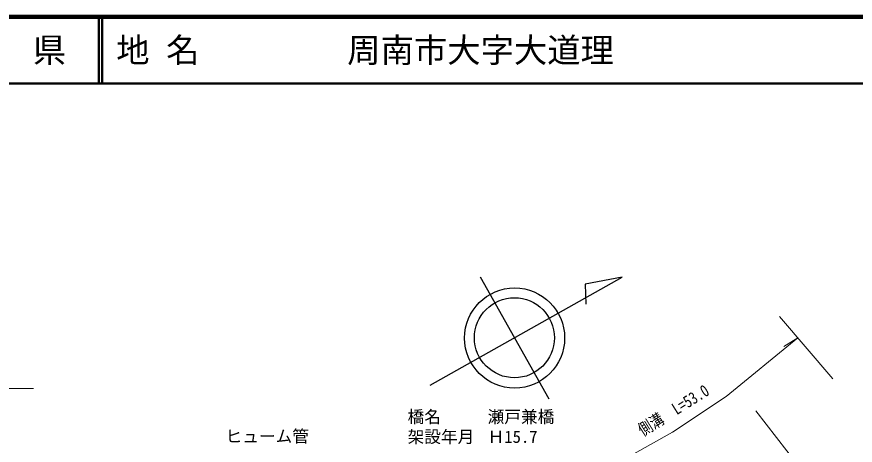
# Model space of a CAD drawing. Units: millimetres at full size, sheet at 1:1000; details may follow other scales. Extents: x 40000 to 680000, y 20000 to 380000.
# Drawn here: x 355466 to 481224, y 315801 to 380000 of the extents above; entities that cross this region are included whole.
import ezdxf
from ezdxf.enums import TextEntityAlignment as Align

# ---------------------------------------------------------------- set-up
doc = ezdxf.new("R2010")
doc.units = ezdxf.units.MM
doc.header["$LTSCALE"] = 1000
for name, color, linetype, lineweight in [('M-BMK-SRVR', 3, 'Continuous', 25), ('M-STR-HTXT', 7, 'Continuous', 13), ('M-TTL', 2, 'Continuous', 140), ('M-TTL-LINE', 7, 'Continuous', 50)]:
    doc.layers.add(name, color=color, linetype=linetype, lineweight=lineweight)
doc.layers.add('M-TTL-TXT', color=7, linetype='Continuous')
doc.styles.add('ＭＳ ゴシック', font='')
doc.styles.get('ＭＳ ゴシック').set_extended_font_data('MS Gothic')

msp = doc.modelspace()

# ---------------------------------------------------------------- linework, layer by layer
at = {"layer": 'M-BMK-SRVR'}
for p, q in [((417472, 324797), (446264, 340982)), ((424967, 341055), (435258, 322749)), ((446264, 340982), (440697, 339924)), ((440697, 339924), (440838, 336927))]:
    msp.add_line(p, q, dxfattribs=at)
for centre, radius in [((430133, 331865), 7500), ((430112, 331902), 6000)]:
    msp.add_circle(centre, radius, dxfattribs=at)
at = {"layer": 'M-STR-HTXT'}
for p, q in [((469848, 335064), (477880, 325750)), ((472592, 331883), (470496, 330604)), ((466293, 320930), (490724, 289637))]:
    msp.add_line(p, q, dxfattribs=at)
for points in [[(437686, 309559), (445627, 313174), (453798, 317735), (461869, 323077), (472592, 331883)], [(320007, 271384), (335608, 324279), (357966, 324279)]]:
    msp.add_lwpolyline(points, dxfattribs=at)
at = {"layer": 'M-TTL'}
msp.add_line((680000, 380000), (40000, 380000), dxfattribs=at)
at = {"layer": 'M-TTL-LINE'}
for p, q in [((367750, 380000), (367750, 370000)), ((368250, 380000), (368250, 370000)), ((40000, 370000), (680000, 370000))]:
    msp.add_line(p, q, dxfattribs=at)

# ---------------------------------------------------------------- texts
at = {"layer": 'M-STR-HTXT', "style": 'ＭＳ ゴシック', "width": 0.8}
msp.add_text('側溝\u3000L=53.0', height=1833, rotation=32.099, dxfattribs=at).set_placement((454733, 319808), align=Align.BOTTOM_CENTER)
at = {"layer": 'M-STR-HTXT', "style": 'ＭＳ ゴシック'}
for s, p in [('橋名', (414089, 318605)), ('瀬戸兼橋', (426089, 318605)), ('\u3000ヒューム管', (384284, 315679)), ('架設年月', (414089, 315605)), ('Ｈ15.7', (426089, 315605))]:
    msp.add_text(s, height=1833, dxfattribs=at).set_placement(p, align=Align.BOTTOM_LEFT)
at = {"layer": 'M-TTL-TXT', "style": 'ＭＳ ゴシック'}
for s, p in [('地 名', (370380, 375000)), ('周南市大字大道理', (405024, 375000))]:
    msp.add_text(s, height=3666, dxfattribs=at).set_placement(p, align=Align.MIDDLE_LEFT)
msp.add_text('山\u3000口\u3000県', height=3666, dxfattribs=at).set_placement((350375, 375000), align=Align.MIDDLE_CENTER)

doc.saveas('drawing.dxf')
